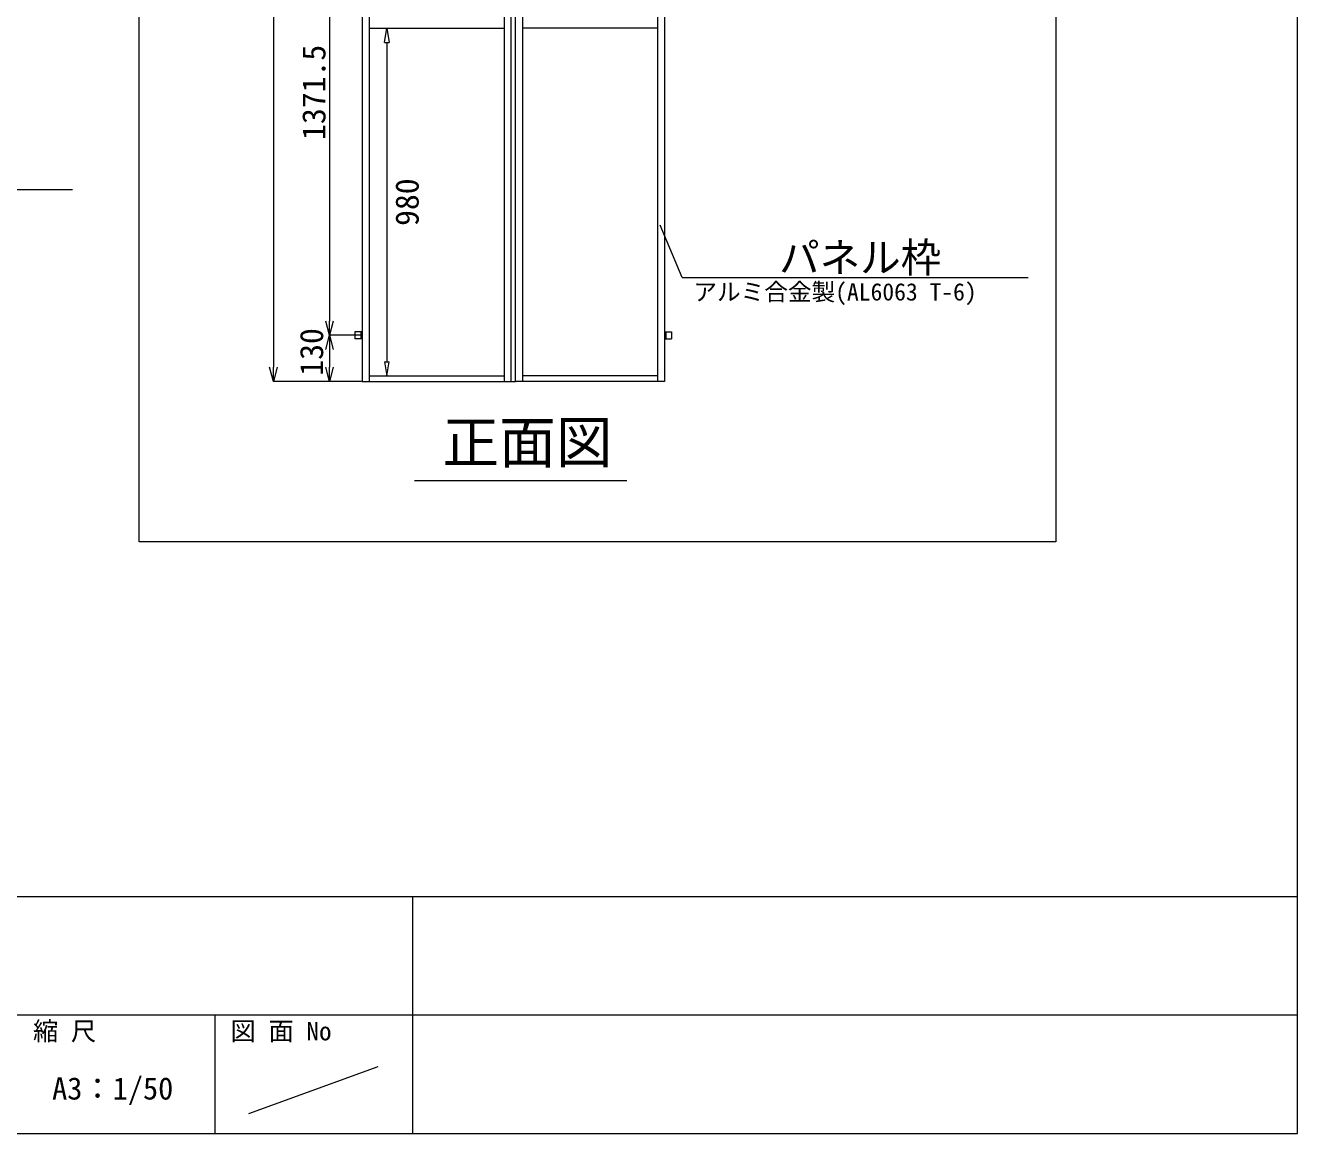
# Model space of a CAD drawing. Units: millimetres, scale not verified. Extents: x -10338 to 10338, y -7128 to 7128.
# Drawn here: x 6204 to 10338, y -7128 to -3527 of the extents above; entities that cross this region are included whole.
import ezdxf
from ezdxf.enums import TextEntityAlignment as Align

# ---------------------------------------------------------------- set-up
doc = ezdxf.new("R2010")
doc.units = ezdxf.units.MM
doc.header["$LTSCALE"] = 40
doc.layers.add('0-5_CYG-36', color=7, linetype='Continuous', lineweight=9)
doc.layers.add('0-C_図面枠', color=7, linetype='Continuous', lineweight=9)
doc.styles.add('ＭＳ ゴシック', font='')
doc.styles.get('ＭＳ ゴシック').set_extended_font_data('MS Gothic')

msp = doc.modelspace()

# ---------------------------------------------------------------- linework, layer by layer
at = {"layer": '0-5_CYG-36'}
msp.add_line((6357.16, -4061.44), (3115.75, -4061.44), dxfattribs=at)
at = {"layer": '0-C_図面枠'}
for p, q in [((7321.3, -1222.54), (7321.3, -4683.8)), ((7759.87, -1222.54), (7759.87, -4683.8)), ((7782.34, -4683.8), (7782.34, -1222.54)), ((7819.46, -1222.54), (7819.46, -4683.8)), ((8258.03, -1222.54), (8258.03, -4683.8)), ((7010.04, -1268.64), (7010.04, -4637.69)), ((7192.29, -2999.27), (7192.29, -4487.86)), ((7321.3, -3536.38), (7759.87, -3536.38)), ((8258.03, -3536.38), (7819.46, -3536.38)), ((7378.82, -3582.49), (7378.82, -4619.83)), ((8338.85, -4345.68), (8267.26, -4175.8)), ((8338.85, -4345.68), (9463.28, -4345.68)), ((7192.29, -4533.96), (7192.29, -4487.86)), ((7272.84, -4533.96), (7191.14, -4533.96)), ((7295.95, -4533.96), (7191.14, -4533.96)), ((7192.29, -4533.96), (7192.29, -4580.06)), ((7275.14, -4522.43), (7275.14, -4545.48)), ((7298.25, -4522.43), (7275.14, -4522.43)), ((7298.25, -4545.48), (7275.14, -4545.48)), ((7293.61, -4522.43), (7293.61, -4545.48)), ((8281.08, -4522.43), (8304.19, -4522.43)), ((8281.08, -4545.48), (8304.19, -4545.48)), ((8285.72, -4522.43), (8285.72, -4545.48)), ((8304.19, -4522.43), (8304.19, -4545.48)), ((7192.29, -4580.06), (7192.29, -4637.69)), ((7010.04, -4683.8), (7010.04, -4637.69)), ((7192.29, -4683.8), (7192.29, -4637.69)), ((7321.3, -4665.93), (7759.87, -4665.93)), ((8258.03, -4665.93), (7819.46, -4665.93)), ((7295.95, -4683.8), (7008.89, -4683.8)), ((7271.68, -4683.8), (7191.14, -4683.8)), ((7782.34, -4683.8), (7796.99, -4683.8)), ((7468.15, -5006.18), (8158.96, -5006.18)), ((-10338.45, -6357.18), (10338.45, -6357.18)), ((7461.66, -6357.18), (7461.66, -7127.75)), ((1708.09, -6742.47), (10338.45, -6742.47)), ((6819.52, -6742.47), (6819.52, -7127.75)), ((6930.47, -7062.89), (7350.72, -6910.07))]:
    msp.add_line(p, q, dxfattribs=at)
at = {"layer": '0-C_図面枠', "color": 134}
for p, q in [((7371.14, -3582.49), (7378.82, -3536.38)), ((7378.82, -3536.38), (7386.5, -3582.49)), ((7371.14, -3582.49), (7386.5, -3582.49)), ((7371.14, -4619.83), (7378.82, -4665.93)), ((7371.14, -4619.83), (7386.5, -4619.83)), ((7378.82, -4665.93), (7386.5, -4619.83))]:
    msp.add_line(p, q, dxfattribs=at)
at = {"layer": '0-C_図面枠'}
for points in [[(-10338.45, -7127.75), (10338.45, -7127.75), (10338.45, 7127.75), (-10338.45, 7127.75)], [(7298.25, -1222.54), (7298.25, -4683.8), (7782.34, -4683.8)], [(8281.08, -1222.54), (8281.08, -4683.8), (7796.99, -4683.8), (7796.99, -1222.54)], [(7204.64, -4487.86), (7192.29, -4533.96), (7179.94, -4487.86)], [(7179.94, -4580.06), (7192.29, -4533.96), (7204.64, -4580.06)], [(7022.4, -4637.69), (7010.04, -4683.8), (6997.69, -4637.69)], [(7204.64, -4637.69), (7192.29, -4683.8), (7179.94, -4637.69)]]:
    msp.add_lwpolyline(points, dxfattribs=at)
msp.add_lwpolyline([(6573.32, -256.81), (9552.78, -256.81), (9552.78, -5204.9), (6573.32, -5204.9)], close=True, dxfattribs=at)

# ---------------------------------------------------------------- texts
at = {"layer": '0-C_図面枠', "style": 'ＭＳ ゴシック'}
for s, p in [('1371.5', (7201.96, -3899.05)), ('980', (7504.84, -4178.61)), ('130', (7194.42, -4665.22))]:
    msp.add_text(s, height=75.71, rotation=90, dxfattribs=at).set_placement(p, align=Align.BOTTOM_LEFT)
for s, height, p in [('パネル枠', 96.55, (8653.57, -4358.5)), ('アルミ合金製(AL6063 T-6)', 56.32, (8374.89, -4437.82)), ('正面図', 135.2, (7559.22, -4989.62)), ('縮 尺', 60.26, (6228.76, -6843.16)), ('図 面 No', 60.26, (6870.9, -6843.16)), ('A3：1/50', 72.31, (6290.83, -7039))]:
    msp.add_text(s, height=height, dxfattribs=at).set_placement(p, align=Align.BOTTOM_LEFT)

doc.saveas('drawing.dxf')
